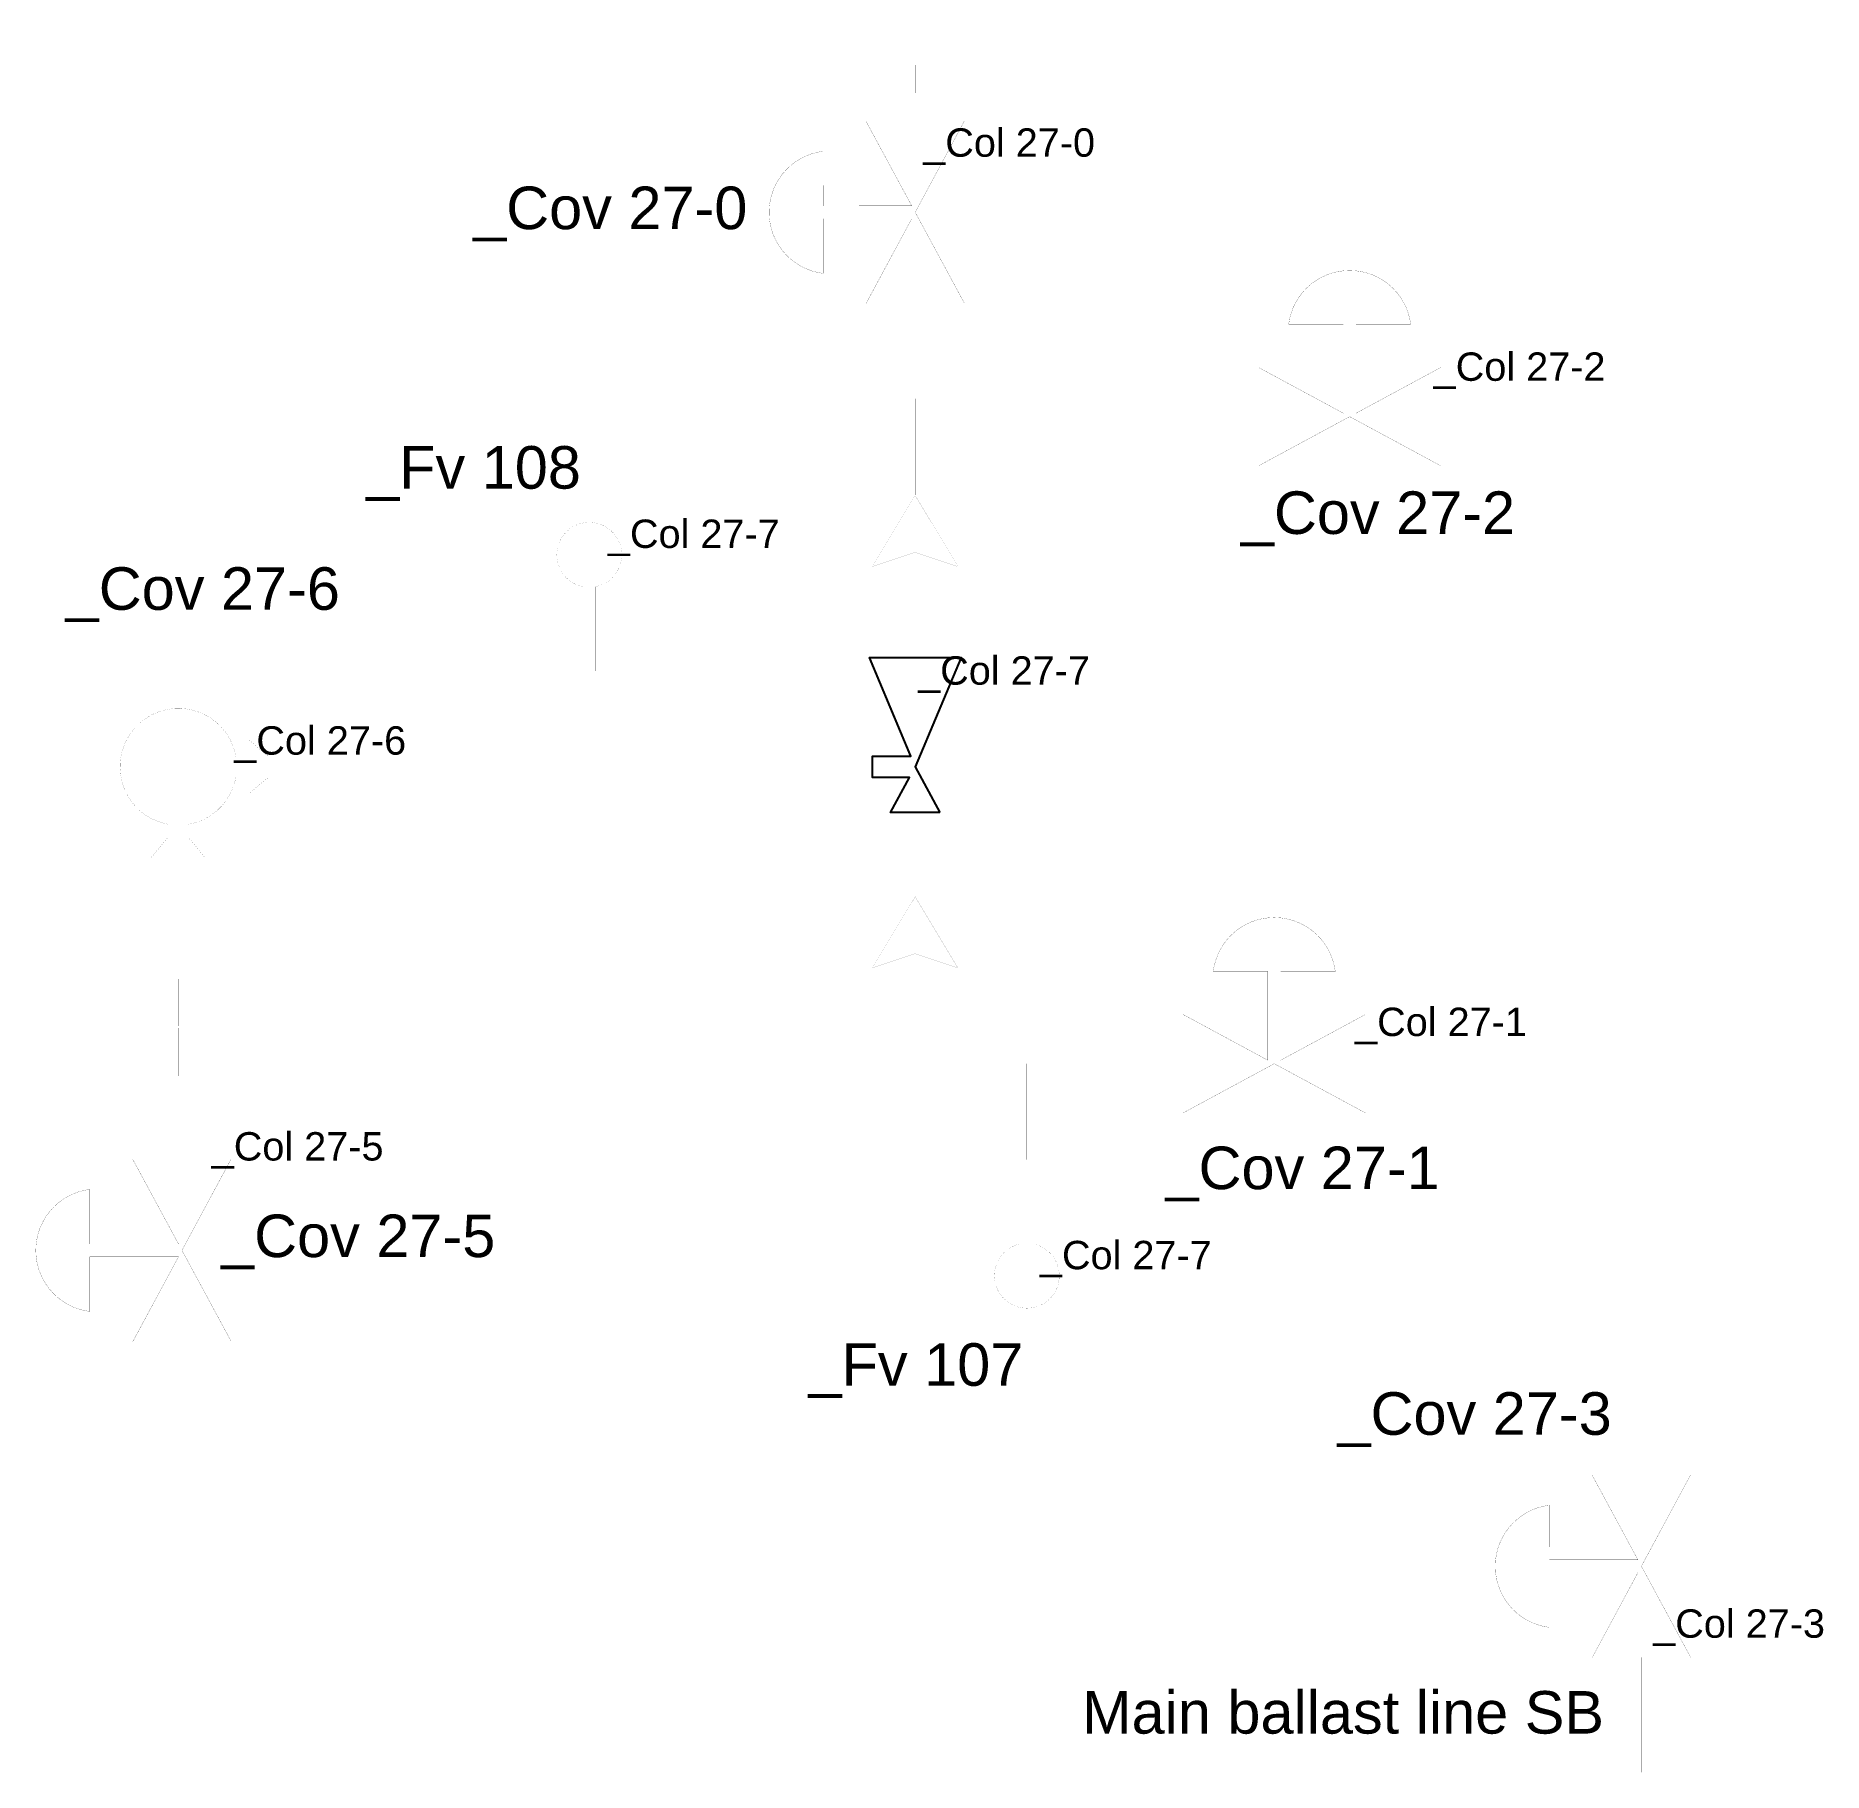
# Model space of a CAD drawing. Extents: x 122411 to 128712, y 111908 to 118028.
import ezdxf

# ---------------------------------------------------------------- set-up
doc = ezdxf.new("R2010")
doc.units = 0
doc.header["$MEASUREMENT"] = 0
for name, color, linetype in [('LAYER01', 7, 'CONTINUOUS'), ('Omriss tanker', 20, 'CONTINUOUS'), ('Suction PS', 131, 'CONTINUOUS'), ('Symboler', 42, 'CONTINUOUS'), ('TEKST', 7, 'CONTINUOUS')]:
    doc.layers.add(name, color=color, linetype=linetype)
doc.styles.add('ARIAL', font='ARIAL.TTF', dxfattribs={"height": 12})

msp = doc.modelspace()

# ---------------------------------------------------------------- linework, layer by layer
at = {"layer": 'LAYER01', "color": 7, "linetype": 'Continuous'}
msp.add_lwpolyline([(125597.6, 115290.3), (125424.3, 115290.3), (125490.7, 115413.4), (125361, 115413.4), (125361, 115488.4), (125495.3, 115488.4), (125349.3, 115836.5), (125672.6, 115836.5), (125511, 115450.9)], close=True, dxfattribs=at)
at = {"layer": 'Suction PS', "linetype": 'Continuous', "const_width": 0.3}
for points in [[(125510.8, 117726.8), (125511.1, 118027.5)], [(125511, 115836.5), (125511, 116207.3), (125361, 116157.3), (125511, 116407.3), (125510.4, 117084.5), (125510.7, 116685.4), (126721.4, 116685.4), (125510.7, 116685.4), (125511, 116407.3), (125661, 116157.3), (125511, 116207.3), (125511, 115836.5)], [(128070.7, 112955.1), (128070.7, 116685.4), (127363.7, 116685.4), (128070.7, 116685.4), (128070.7, 114405), (127097.9, 114405), (128070.7, 114405)], [(125361, 115450.9), (124362.1, 115450.9), (124362.1, 115789.2), (124362.1, 115450.9), (123279.9, 115450.9)], [(125511, 115290.3), (125511, 114993), (125361, 114743), (125511, 114793), (125511, 114405), (125904.4, 114405), (125904.6, 114067.1), (125904.4, 114405), (126455.5, 114405), (126293.6, 114404.9), (126293, 114405), (126293, 114404.9), (125511, 114405), (125511, 114793), (125661, 114743), (125511, 114993), (125511, 115290.3)], [(122914.7, 114981), (122915.5, 114068.3)], [(122926.4, 113426), (122926.4, 113023.1)], [(128071.2, 112312.8), (128071.2, 111908)]]:
    msp.add_lwpolyline(points, close=True, dxfattribs=at)
at = {"layer": 'Symboler', "color": 42, "linetype": 'Continuous'}
for points in [[(125498.9, 117383.1, 0.6, 0.6, 0), (125186.3, 117382.9, 0.6, 0.6, 0), (125186.4, 117190.2, 0.6, 0.6, -0.884677), (125186.1, 117620.6, 0.6, 0.6, 0), (125186.3, 117427.9, 0.6, 0.6, 0), (125498.9, 117428.1, 0.6, 0.6, 0), (125337.4, 117726.7, 0, 0, 0), (125684.1, 117726.9, 0.6, 0.6, 0), (125511, 117405.6, 0.6, 0.6, 0), (125684.6, 117084.6, 0, 0, 0), (125337.9, 117084.3, 0.6, 0.6, 0)], [(127020.1, 116697.5, 0.6, 0.6, 0), (127020.1, 117010.1, 0.6, 0.6, 0), (126827.4, 117010.1, 0.6, 0.6, -0.884677), (127257.8, 117010.1, 0.6, 0.6, 0), (127065.1, 117010.1, 0.6, 0.6, 0), (127065.1, 116697.5, 0.6, 0.6, 0), (127363.7, 116858.7, 0, 0, 0), (127363.7, 116512, 0.6, 0.6, 0), (127042.6, 116685.4, 0.6, 0.6, 0), (126721.4, 116512, 0, 0, 0), (126721.4, 116858.7, 0.6, 0.6, 0)], [(126754.2, 114417.1, 0.6, 0.6, 0), (126754.2, 114729.7, 0.6, 0.6, 0), (126561.5, 114729.7, 0.6, 0.6, -0.884677), (126991.9, 114729.7, 0.6, 0.6, 0), (126799.2, 114729.7, 0.6, 0.6, 0), (126799.2, 114417.1, 0.6, 0.6, 0), (127097.9, 114578.3, 0, 0, 0), (127097.9, 114231.6, 0.6, 0.6, 0), (126776.7, 114405, 0.6, 0.6, 0), (126455.5, 114231.6, 0, 0, 0), (126455.5, 114578.3, 0.6, 0.6, 0)], [(122914, 113724.6, 0.6, 0.6, 0), (122601.4, 113724.4, 0.6, 0.6, 0), (122601.5, 113531.7, 0.6, 0.6, -0.884677), (122601.2, 113962.1, 0.6, 0.6, 0), (122601.3, 113769.4, 0.6, 0.6, 0), (122914, 113769.6, 0.6, 0.6, 0), (122752.5, 114068.2, 0, 0, 0), (123099.2, 114068.4, 0.6, 0.6, 0), (122926.1, 113747.1, 0.6, 0.6, 0), (123099.7, 113426.1, 0, 0, 0), (122753, 113425.8, 0.6, 0.6, 0)], [(128058.8, 112611.4, 0.6, 0.6, 0), (127746.2, 112611.2, 0.6, 0.6, 0), (127746.4, 112418.5, 0.6, 0.6, -0.884677), (127746, 112848.9, 0.6, 0.6, 0), (127746.2, 112656.2, 0.6, 0.6, 0), (128058.8, 112656.4, 0.6, 0.6, 0), (127897.4, 112954.9, 0, 0, 0), (128244.1, 112955.2, 0.6, 0.6, 0), (128071, 112633.9, 0.6, 0.6, 0), (128244.6, 112312.9, 0, 0, 0), (127897.9, 112312.6, 0.6, 0.6, 0)]]:
    msp.add_lwpolyline(points, format="xyseb", close=True, dxfattribs=at)
at = {"layer": 'Symboler', "linetype": 'Continuous'}
for points, const_width in [([(124339, 115789.2), (124385.1, 115789.2), (124385.1, 116086.4, 9.824838), (124339, 116086.4)], 0.21), ([(123279.9, 115415.6), (123279.9, 115486.1), (123233.5, 115486.1), (123162.7, 115545.3), (123162.7, 115486.1), (123116.4, 115486.1, 1.926208), (122877.8, 115248.8), (122877.8, 115203.4), (122818.7, 115132.6), (122877.8, 115132.6), (122877.8, 114981), (122948.3, 114981), (122948.3, 115132), (123006.9, 115132), (122948.3, 115202.8), (122948.3, 115248.6, 0.315826), (123116.4, 115415.6), (123162.1, 115415.6), (123162.1, 115357.1), (123233, 115415.6)], 0.3), ([(125927.6, 114067.1), (125881.5, 114067.1), (125881.5, 113769.8, 9.824838), (125927.6, 113769.8)], 0.21)]:
    msp.add_lwpolyline(points, format="xyb", close=True, dxfattribs=dict(at, const_width=const_width))

# ---------------------------------------------------------------- texts
at = {"layer": 'Omriss tanker', "linetype": 'Continuous', "insert": (126099.2, 112194), "char_height": 150, "width": 20000, "attachment_point": 1, "style": 'ARIAL'}
msp.add_mtext('Main ballast line SB', dxfattribs=at)
at = {"layer": 'TEKST', "linetype": 'Continuous', "style": 'ARIAL'}
for s, height, p in [('_Col 27-0', 100, (125539.3, 117601.3)), ('_Cov 27-0', 150, (123952.6, 117346.1)), ('_Col 27-2', 100, (127338.7, 116811.6)), ('_Fv 108', 150, (123575.4, 116431.5)), ('_Cov 27-2', 150, (126659.1, 116271.9)), ('_Col 27-7', 100, (124427.7, 116222.6)), ('_Cov 27-6', 150, (122516.3, 116004.5)), ('_Col 27-7', 100, (125521.3, 115740.7)), ('_Col 27-6', 100, (123110.7, 115494.1)), ('_Col 27-1', 100, (127061.7, 114502.4)), ('_Col 27-5', 100, (123031, 114063.7)), ('_Cov 27-1', 150, (126393.3, 113962.8)), ('_Cov 27-5', 150, (123064.1, 113723.3)), ('_Col 27-7', 100, (125950.6, 113680.6)), ('_Fv 107', 150, (125135, 113269.8)), ('_Cov 27-3', 150, (126999.6, 113097.1)), ('_Col 27-3', 100, (128112.5, 112381.9))]:
    msp.add_text(s, height=height, dxfattribs=at).set_placement(p)

doc.saveas('drawing.dxf')
